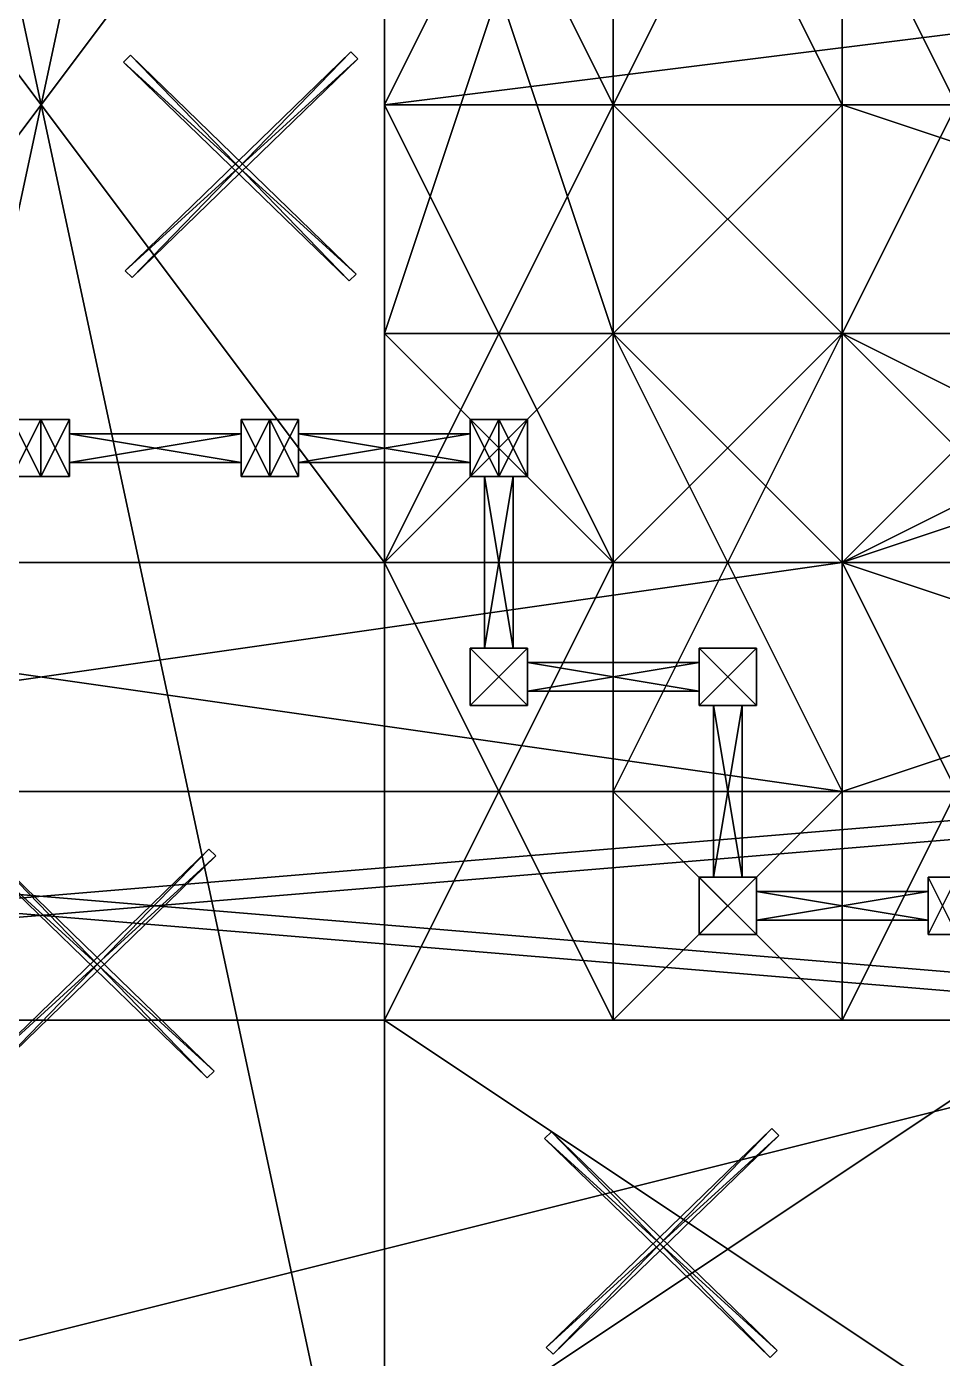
# Model space of a CAD drawing. Extents: x -1088 to 1104, y -640 to 640.
# Drawn here: x 94 to 222, y -399.3 to -213.1 of the extents above; entities that cross this region are included whole.
import ezdxf

# ---------------------------------------------------------------- set-up
doc = ezdxf.new("R2010")
doc.units = 0

msp = doc.modelspace()

# ---------------------------------------------------------------- meshes
at = {"layer": 'OBJECT012', "color": 50}
mesh = msp.add_polyface(dxfattribs=at)
corners = [(-112, -352, 208), (272, -352, 208), (272, -448, 208), (-112, -448, 208), (-112, -448, 200), (272, -448, 200), (272, -352, 200), (-112, -352, 200)]
mesh.append_faces([[corners[k] for k in face] for face in [(1, 3, 0), (5, 7, 4), (3, 7, 0), (5, 1, 6), (0, 6, 1), (4, 2, 5)]], dxfattribs={"vtx0": -1})
mesh.append_faces([[corners[k] for k in face] for face in [(1, 2, 3), (5, 6, 7), (3, 4, 7), (5, 2, 1), (0, 7, 6), (4, 3, 2)]], dxfattribs={"vtx2": -1})
at = {"layer": 'OBJECT021', "color": 50}
mesh = msp.add_polyface(dxfattribs=at)
corners = [(-112, -320, 208), (272, -320, 208), (272, -352, 208), (-112, -352, 208), (-112, -352, 200), (272, -352, 200), (272, -320, 200), (-112, -320, 200)]
mesh.append_faces([[corners[k] for k in face] for face in [(1, 3, 0), (5, 7, 4), (3, 7, 0), (5, 1, 6), (0, 6, 1), (4, 2, 5)]], dxfattribs={"vtx0": -1})
mesh.append_faces([[corners[k] for k in face] for face in [(1, 2, 3), (5, 6, 7), (3, 4, 7), (5, 2, 1), (0, 7, 6), (4, 3, 2)]], dxfattribs={"vtx2": -1})
at = {"layer": 'OBJECT023', "color": 50}
mesh = msp.add_polyface(dxfattribs=at)
corners = [(144, -256, 208), (176, -256, 208), (176, -288, 208), (144, -288, 208), (144, -288, 200), (176, -288, 200), (176, -256, 200), (144, -256, 200)]
mesh.append_faces([[corners[k] for k in face] for face in [(1, 3, 0), (5, 7, 4), (3, 7, 0), (5, 1, 6), (0, 6, 1), (4, 2, 5)]], dxfattribs={"vtx0": -1})
mesh.append_faces([[corners[k] for k in face] for face in [(1, 2, 3), (5, 6, 7), (3, 4, 7), (5, 2, 1), (0, 7, 6), (4, 3, 2)]], dxfattribs={"vtx2": -1})
at = {"layer": 'OBJECT025', "color": 50}
mesh = msp.add_polyface(dxfattribs=at)
corners = [(-16, -288, 208), (208, -288, 208), (208, -320, 208), (-16, -320, 208), (-16, -320, 200), (208, -320, 200), (208, -288, 200), (-16, -288, 200)]
mesh.append_faces([[corners[k] for k in face] for face in [(1, 3, 0), (5, 7, 4), (3, 7, 0), (5, 1, 6), (0, 6, 1), (4, 2, 5)]], dxfattribs={"vtx0": -1})
mesh.append_faces([[corners[k] for k in face] for face in [(1, 2, 3), (5, 6, 7), (3, 4, 7), (5, 2, 1), (0, 7, 6), (4, 3, 2)]], dxfattribs={"vtx2": -1})
at = {"layer": 'OBJECT028', "color": 50}
mesh = msp.add_polyface(dxfattribs=at)
corners = [(48, -160, 208), (144, -160, 208), (144, -288, 208), (48, -288, 208), (48, -288, 200), (144, -288, 200), (144, -160, 200), (48, -160, 200)]
mesh.append_faces([[corners[k] for k in face] for face in [(1, 3, 0), (5, 7, 4), (3, 7, 0), (5, 1, 6), (0, 6, 1), (4, 2, 5)]], dxfattribs={"vtx0": -1})
mesh.append_faces([[corners[k] for k in face] for face in [(1, 2, 3), (5, 6, 7), (3, 4, 7), (5, 2, 1), (0, 7, 6), (4, 3, 2)]], dxfattribs={"vtx2": -1})
at = {"layer": 'OBJECT032', "color": 50}
mesh = msp.add_polyface(dxfattribs=at)
corners = [(176, -320, 48), (208, -320, 48), (208, -352, 48), (176, -352, 48), (176, -352, 16), (208, -352, 16), (208, -320, 16), (176, -320, 16)]
mesh.append_faces([[corners[k] for k in face] for face in [(1, 3, 0), (5, 7, 4), (3, 7, 0), (5, 1, 6), (0, 6, 1), (4, 2, 5)]], dxfattribs={"vtx0": -1})
mesh.append_faces([[corners[k] for k in face] for face in [(1, 2, 3), (5, 6, 7), (3, 4, 7), (5, 2, 1), (0, 7, 6), (4, 3, 2)]], dxfattribs={"vtx2": -1})
at = {"layer": 'OBJECT1090', "color": 50}
mesh = msp.add_polyface(dxfattribs=at)
corners = [(144, -224, 48), (176, -224, 48), (176, -288, 48), (144, -288, 48), (144, -288, 16), (176, -288, 16), (176, -224, 16), (144, -224, 16)]
mesh.append_faces([[corners[k] for k in face] for face in [(1, 3, 0), (5, 7, 4), (3, 7, 0), (5, 1, 6), (0, 6, 1), (4, 2, 5)]], dxfattribs={"vtx0": -1})
mesh.append_faces([[corners[k] for k in face] for face in [(1, 2, 3), (5, 6, 7), (3, 4, 7), (5, 2, 1), (0, 7, 6), (4, 3, 2)]], dxfattribs={"vtx2": -1})
at = {"layer": 'OBJECT1091', "color": 50}
mesh = msp.add_polyface(dxfattribs=at)
corners = [(176, -256, 48), (208, -256, 48), (208, -320, 48), (176, -320, 48), (176, -320, 16), (208, -320, 16), (208, -256, 16), (176, -256, 16)]
mesh.append_faces([[corners[k] for k in face] for face in [(1, 3, 0), (5, 7, 4), (3, 7, 0), (5, 1, 6), (0, 6, 1), (4, 2, 5)]], dxfattribs={"vtx0": -1})
mesh.append_faces([[corners[k] for k in face] for face in [(1, 2, 3), (5, 6, 7), (3, 4, 7), (5, 2, 1), (0, 7, 6), (4, 3, 2)]], dxfattribs={"vtx2": -1})
at = {"layer": 'OBJECT1092', "color": 50}
mesh = msp.add_polyface(dxfattribs=at)
corners = [(208, -288, 48), (240, -288, 48), (240, -352, 48), (208, -352, 48), (208, -352, 16), (240, -352, 16), (240, -288, 16), (208, -288, 16)]
mesh.append_faces([[corners[k] for k in face] for face in [(1, 3, 0), (5, 7, 4), (3, 7, 0), (5, 1, 6), (0, 6, 1), (4, 2, 5)]], dxfattribs={"vtx0": -1})
mesh.append_faces([[corners[k] for k in face] for face in [(1, 2, 3), (5, 6, 7), (3, 4, 7), (5, 2, 1), (0, 7, 6), (4, 3, 2)]], dxfattribs={"vtx2": -1})
at = {"layer": 'OBJECT1244', "color": 50}
mesh = msp.add_polyface(dxfattribs=at)
corners = [(208, -160, 80), (176, -160, 80), (176, -224, 80), (208, -224, 80), (208, -224, 104), (176, -224, 104), (176, -160, 104), (208, -160, 104)]
mesh.append_faces([[corners[k] for k in face] for face in [(1, 3, 0), (5, 7, 4), (3, 7, 0), (5, 1, 6), (0, 6, 1), (4, 2, 5)]], dxfattribs={"vtx0": -1})
mesh.append_faces([[corners[k] for k in face] for face in [(1, 2, 3), (5, 6, 7), (3, 4, 7), (5, 2, 1), (0, 7, 6), (4, 3, 2)]], dxfattribs={"vtx2": -1})
at = {"layer": 'OBJECT1245', "color": 50}
mesh = msp.add_polyface(dxfattribs=at)
corners = [(240, -192, 80), (208, -192, 80), (208, -256, 80), (240, -256, 80), (240, -256, 104), (208, -256, 104), (208, -192, 104), (240, -192, 104)]
mesh.append_faces([[corners[k] for k in face] for face in [(1, 3, 0), (5, 7, 4), (3, 7, 0), (5, 1, 6), (0, 6, 1), (4, 2, 5)]], dxfattribs={"vtx0": -1})
mesh.append_faces([[corners[k] for k in face] for face in [(1, 2, 3), (5, 6, 7), (3, 4, 7), (5, 2, 1), (0, 7, 6), (4, 3, 2)]], dxfattribs={"vtx2": -1})
at = {"layer": 'OBJECT1248', "color": 50}
mesh = msp.add_polyface(dxfattribs=at)
corners = [(272, -256, 80), (208, -256, 80), (208, -288, 80), (272, -288, 80), (272, -288, 104), (208, -288, 104), (208, -256, 104), (272, -256, 104)]
mesh.append_faces([[corners[k] for k in face] for face in [(1, 3, 0), (5, 7, 4), (3, 7, 0), (5, 1, 6), (0, 6, 1), (4, 2, 5)]], dxfattribs={"vtx0": -1})
mesh.append_faces([[corners[k] for k in face] for face in [(1, 2, 3), (5, 6, 7), (3, 4, 7), (5, 2, 1), (0, 7, 6), (4, 3, 2)]], dxfattribs={"vtx2": -1})
at = {"layer": 'OBJECT1252', "color": 50}
mesh = msp.add_polyface(dxfattribs=at)
corners = [(162, -276, 222), (162, -300, 222), (158, -300, 222), (158, -276, 222), (158, -276, 216), (158, -300, 216), (162, -300, 216), (162, -276, 216)]
mesh.append_faces([[corners[k] for k in face] for face in [(1, 3, 0), (5, 7, 4), (7, 3, 4), (1, 5, 2), (4, 2, 5), (0, 6, 1)]], dxfattribs={"vtx0": -1})
mesh.append_faces([[corners[k] for k in face] for face in [(1, 2, 3), (5, 6, 7), (7, 0, 3), (1, 6, 5), (4, 3, 2), (0, 7, 6)]], dxfattribs={"vtx2": -1})
at = {"layer": 'OBJECT1253', "color": 50}
mesh = msp.add_polyface(dxfattribs=at)
corners = [(224, -340, 240), (220, -340, 240), (220, -332, 240), (224, -332, 240), (224, -332, 208), (220, -332, 208), (220, -340, 208), (224, -340, 208)]
mesh.append_faces([[corners[k] for k in face] for face in [(1, 3, 0), (5, 7, 4), (3, 7, 0), (5, 1, 6), (0, 6, 1), (4, 2, 5)]], dxfattribs={"vtx0": -1})
mesh.append_faces([[corners[k] for k in face] for face in [(1, 2, 3), (5, 6, 7), (3, 4, 7), (5, 2, 1), (0, 7, 6), (4, 3, 2)]], dxfattribs={"vtx2": -1})
at = {"layer": 'OBJECT1254', "color": 50}
mesh = msp.add_polyface(dxfattribs=at)
corners = [(220, -338, 236), (196, -338, 236), (196, -334, 236), (220, -334, 236), (220, -334, 230), (196, -334, 230), (196, -338, 230), (220, -338, 230)]
mesh.append_faces([[corners[k] for k in face] for face in [(1, 3, 0), (5, 7, 4), (3, 7, 0), (5, 1, 6), (0, 6, 1), (4, 2, 5)]], dxfattribs={"vtx0": -1})
mesh.append_faces([[corners[k] for k in face] for face in [(1, 2, 3), (5, 6, 7), (3, 4, 7), (5, 2, 1), (0, 7, 6), (4, 3, 2)]], dxfattribs={"vtx2": -1})
at = {"layer": 'OBJECT1255', "color": 50}
mesh = msp.add_polyface(dxfattribs=at)
corners = [(220, -338, 222), (196, -338, 222), (196, -334, 222), (220, -334, 222), (220, -334, 216), (196, -334, 216), (196, -338, 216), (220, -338, 216)]
mesh.append_faces([[corners[k] for k in face] for face in [(1, 3, 0), (5, 7, 4), (3, 7, 0), (5, 1, 6), (0, 6, 1), (4, 2, 5)]], dxfattribs={"vtx0": -1})
mesh.append_faces([[corners[k] for k in face] for face in [(1, 2, 3), (5, 6, 7), (3, 4, 7), (5, 2, 1), (0, 7, 6), (4, 3, 2)]], dxfattribs={"vtx2": -1})
at = {"layer": 'OBJECT1264', "color": 50}
mesh = msp.add_polyface(dxfattribs=at)
corners = [(144, -160, 144), (176, -160, 144), (176, -224, 144), (144, -224, 144), (144, -224, 112), (176, -224, 112), (176, -160, 112), (144, -160, 112)]
mesh.append_faces([[corners[k] for k in face] for face in [(1, 3, 0), (5, 7, 4), (3, 7, 0), (5, 1, 6), (0, 6, 1), (4, 2, 5)]], dxfattribs={"vtx0": -1})
mesh.append_faces([[corners[k] for k in face] for face in [(1, 2, 3), (5, 6, 7), (3, 4, 7), (5, 2, 1), (0, 7, 6), (4, 3, 2)]], dxfattribs={"vtx2": -1})
at = {"layer": 'OBJECT1283', "color": 50}
mesh = msp.add_polyface(dxfattribs=at)
corners = [(124, -274, 222), (100, -274, 222), (100, -270, 222), (124, -270, 222), (124, -270, 216), (100, -270, 216), (100, -274, 216), (124, -274, 216)]
mesh.append_faces([[corners[k] for k in face] for face in [(1, 3, 0), (5, 7, 4), (3, 7, 0), (5, 1, 6), (0, 6, 1), (4, 2, 5)]], dxfattribs={"vtx0": -1})
mesh.append_faces([[corners[k] for k in face] for face in [(1, 2, 3), (5, 6, 7), (3, 4, 7), (5, 2, 1), (0, 7, 6), (4, 3, 2)]], dxfattribs={"vtx2": -1})
at = {"layer": 'OBJECT1284', "color": 50}
mesh = msp.add_polyface(dxfattribs=at)
corners = [(124, -274, 236), (100, -274, 236), (100, -270, 236), (124, -270, 236), (124, -270, 230), (100, -270, 230), (100, -274, 230), (124, -274, 230)]
mesh.append_faces([[corners[k] for k in face] for face in [(1, 3, 0), (5, 7, 4), (3, 7, 0), (5, 1, 6), (0, 6, 1), (4, 2, 5)]], dxfattribs={"vtx0": -1})
mesh.append_faces([[corners[k] for k in face] for face in [(1, 2, 3), (5, 6, 7), (3, 4, 7), (5, 2, 1), (0, 7, 6), (4, 3, 2)]], dxfattribs={"vtx2": -1})
at = {"layer": 'OBJECT1285', "color": 50}
mesh = msp.add_polyface(dxfattribs=at)
corners = [(128, -276, 240), (124, -276, 240), (124, -268, 240), (128, -268, 240), (128, -268, 208), (124, -268, 208), (124, -276, 208), (128, -276, 208)]
mesh.append_faces([[corners[k] for k in face] for face in [(1, 3, 0), (5, 7, 4), (3, 7, 0), (5, 1, 6), (0, 6, 1), (4, 2, 5)]], dxfattribs={"vtx0": -1})
mesh.append_faces([[corners[k] for k in face] for face in [(1, 2, 3), (5, 6, 7), (3, 4, 7), (5, 2, 1), (0, 7, 6), (4, 3, 2)]], dxfattribs={"vtx2": -1})
at = {"layer": 'OBJECT1286', "color": 50}
mesh = msp.add_polyface(dxfattribs=at)
corners = [(164, -276, 240), (160, -276, 240), (160, -268, 240), (164, -268, 240), (164, -268, 208), (160, -268, 208), (160, -276, 208), (164, -276, 208)]
mesh.append_faces([[corners[k] for k in face] for face in [(1, 3, 0), (5, 7, 4), (3, 7, 0), (5, 1, 6), (0, 6, 1), (4, 2, 5)]], dxfattribs={"vtx0": -1})
mesh.append_faces([[corners[k] for k in face] for face in [(1, 2, 3), (5, 6, 7), (3, 4, 7), (5, 2, 1), (0, 7, 6), (4, 3, 2)]], dxfattribs={"vtx2": -1})
at = {"layer": 'OBJECT1291', "color": 50}
mesh = msp.add_polyface(dxfattribs=at)
corners = [(194, -308, 236), (194, -332, 236), (190, -332, 236), (190, -308, 236), (190, -308, 230), (190, -332, 230), (194, -332, 230), (194, -308, 230)]
mesh.append_faces([[corners[k] for k in face] for face in [(1, 3, 0), (5, 7, 4), (7, 3, 4), (1, 5, 2), (4, 2, 5), (0, 6, 1)]], dxfattribs={"vtx0": -1})
mesh.append_faces([[corners[k] for k in face] for face in [(1, 2, 3), (5, 6, 7), (7, 0, 3), (1, 6, 5), (4, 3, 2), (0, 7, 6)]], dxfattribs={"vtx2": -1})
at = {"layer": 'OBJECT154', "color": 50}
mesh = msp.add_polyface(dxfattribs=at)
corners = [(144, -192, 48), (400, -192, 48), (400, -224, 48), (144, -224, 48), (144, -224, 16), (400, -224, 16), (400, -192, 16), (144, -192, 16)]
mesh.append_faces([[corners[k] for k in face] for face in [(1, 3, 0), (5, 7, 4), (3, 7, 0), (5, 1, 6), (0, 6, 1), (4, 2, 5)]], dxfattribs={"vtx0": -1})
mesh.append_faces([[corners[k] for k in face] for face in [(1, 2, 3), (5, 6, 7), (3, 4, 7), (5, 2, 1), (0, 7, 6), (4, 3, 2)]], dxfattribs={"vtx2": -1})
at = {"layer": 'OBJECT155', "color": 50}
mesh = msp.add_polyface(dxfattribs=at)
corners = [(208, -224, 48), (400, -224, 48), (400, -288, 48), (208, -288, 48), (208, -288, 16), (400, -288, 16), (400, -224, 16), (208, -224, 16)]
mesh.append_faces([[corners[k] for k in face] for face in [(1, 3, 0), (5, 7, 4), (3, 7, 0), (5, 1, 6), (0, 6, 1), (4, 2, 5)]], dxfattribs={"vtx0": -1})
mesh.append_faces([[corners[k] for k in face] for face in [(1, 2, 3), (5, 6, 7), (3, 4, 7), (5, 2, 1), (0, 7, 6), (4, 3, 2)]], dxfattribs={"vtx2": -1})
at = {"layer": 'OBJECT157', "color": 50}
mesh = msp.add_polyface(dxfattribs=at)
corners = [(188, -332, 240), (196, -332, 240), (196, -340, 240), (188, -340, 240), (188, -340, 208), (196, -340, 208), (196, -332, 208), (188, -332, 208)]
mesh.append_faces([[corners[k] for k in face] for face in [(1, 3, 0), (5, 7, 4), (7, 3, 4), (1, 5, 2), (4, 2, 5), (0, 6, 1)]], dxfattribs={"vtx0": -1})
mesh.append_faces([[corners[k] for k in face] for face in [(1, 2, 3), (5, 6, 7), (7, 0, 3), (1, 6, 5), (4, 3, 2), (0, 7, 6)]], dxfattribs={"vtx2": -1})
at = {"layer": 'OBJECT158', "color": 50}
mesh = msp.add_polyface(dxfattribs=at)
corners = [(194, -308, 222), (194, -332, 222), (190, -332, 222), (190, -308, 222), (190, -308, 216), (190, -332, 216), (194, -332, 216), (194, -308, 216)]
mesh.append_faces([[corners[k] for k in face] for face in [(1, 3, 0), (5, 7, 4), (7, 3, 4), (1, 5, 2), (4, 2, 5), (0, 6, 1)]], dxfattribs={"vtx0": -1})
mesh.append_faces([[corners[k] for k in face] for face in [(1, 2, 3), (5, 6, 7), (7, 0, 3), (1, 6, 5), (4, 3, 2), (0, 7, 6)]], dxfattribs={"vtx2": -1})
at = {"layer": 'OBJECT197', "color": 50}
mesh = msp.add_polyface(dxfattribs=at)
corners = [(-1084, -640, 832), (-1084, 640, 832), (1092, 640, 832), (1092, -640, 832), (-1084, 640, 830), (-1084, -640, 830), (1092, -640, 830), (1092, 640, 830)]
mesh.append_faces([[corners[k] for k in face] for face in [(1, 3, 0), (1, 5, 4), (3, 7, 6), (2, 4, 7), (0, 6, 5), (5, 7, 4)]], dxfattribs={"vtx0": -1})
mesh.append_faces([[corners[k] for k in face] for face in [(1, 2, 3), (1, 0, 5), (3, 2, 7), (2, 1, 4), (0, 3, 6), (5, 6, 7)]], dxfattribs={"vtx2": -1})
at = {"layer": 'OBJECT203', "color": 50}
mesh = msp.add_polyface(dxfattribs=at)
corners = [(-1088, 640, -128), (-1088, -640, -128), (1088, -640, -128), (1088, 640, -128), (-1088, -640, -126), (-1088, 640, -126), (1088, 640, -126), (1088, -640, -126)]
mesh.append_faces([[corners[k] for k in face] for face in [(1, 3, 0), (1, 5, 4), (3, 7, 6), (0, 6, 5), (2, 4, 7), (5, 7, 4)]], dxfattribs={"vtx0": -1})
mesh.append_faces([[corners[k] for k in face] for face in [(1, 2, 3), (1, 0, 5), (3, 2, 7), (0, 3, 6), (2, 1, 4), (5, 6, 7)]], dxfattribs={"vtx2": -1})
at = {"layer": 'OBJECT256', "color": 50}
mesh = msp.add_polyface(dxfattribs=at)
corners = [(107.527, -218.035004, 240), (108.513, -217.078995, 240), (140.057999, -247.673004, 240), (139.072006, -248.628998, 240), (139.072006, -248.628998, 208), (140.057999, -247.673004, 208), (108.513, -217.078995, 208), (107.527, -218.035004, 208)]
mesh.append_faces([[corners[k] for k in face] for face in [(1, 3, 0), (5, 7, 4), (3, 7, 0), (5, 1, 6), (0, 6, 1), (4, 2, 5)]], dxfattribs={"vtx0": -1})
mesh.append_faces([[corners[k] for k in face] for face in [(1, 2, 3), (5, 6, 7), (3, 4, 7), (5, 2, 1), (0, 7, 6), (4, 3, 2)]], dxfattribs={"vtx2": -1})
at = {"layer": 'OBJECT257', "color": 50}
mesh = msp.add_polyface(dxfattribs=at)
corners = [(139.306, -216.628998, 240), (140.291, -217.585007, 240), (108.746002, -248.179001, 240), (107.761002, -247.223007, 240), (107.761002, -247.223007, 208), (108.746002, -248.179001, 208), (140.291, -217.585007, 208), (139.306, -216.628998, 208)]
mesh.append_faces([[corners[k] for k in face] for face in [(1, 3, 0), (5, 7, 4), (3, 7, 0), (5, 1, 6), (0, 6, 1), (4, 2, 5)]], dxfattribs={"vtx0": -1})
mesh.append_faces([[corners[k] for k in face] for face in [(1, 2, 3), (5, 6, 7), (3, 4, 7), (5, 2, 1), (0, 7, 6), (4, 3, 2)]], dxfattribs={"vtx2": -1})
at = {"layer": 'OBJECT313', "color": 50}
mesh = msp.add_polyface(dxfattribs=at)
corners = [(166.393997, -368.552002, 240), (167.380005, -367.596008, 240), (198.925003, -398.190002, 240), (197.938995, -399.145996, 240), (197.938995, -399.145996, 208), (198.925003, -398.190002, 208), (167.380005, -367.596008, 208), (166.393997, -368.552002, 208)]
mesh.append_faces([[corners[k] for k in face] for face in [(1, 3, 0), (5, 7, 4), (3, 7, 0), (5, 1, 6), (0, 6, 1), (4, 2, 5)]], dxfattribs={"vtx0": -1})
mesh.append_faces([[corners[k] for k in face] for face in [(1, 2, 3), (5, 6, 7), (3, 4, 7), (5, 2, 1), (0, 7, 6), (4, 3, 2)]], dxfattribs={"vtx2": -1})
at = {"layer": 'OBJECT314', "color": 50}
mesh = msp.add_polyface(dxfattribs=at)
corners = [(198.171997, -367.145996, 240), (199.158005, -368.10199, 240), (167.613007, -398.696014, 240), (166.626999, -397.73999, 240), (166.626999, -397.73999, 208), (167.613007, -398.696014, 208), (199.158005, -368.10199, 208), (198.171997, -367.145996, 208)]
mesh.append_faces([[corners[k] for k in face] for face in [(1, 3, 0), (5, 7, 4), (3, 7, 0), (5, 1, 6), (0, 6, 1), (4, 2, 5)]], dxfattribs={"vtx0": -1})
mesh.append_faces([[corners[k] for k in face] for face in [(1, 2, 3), (5, 6, 7), (3, 4, 7), (5, 2, 1), (0, 7, 6), (4, 3, 2)]], dxfattribs={"vtx2": -1})
at = {"layer": 'OBJECT355', "color": 50}
mesh = msp.add_polyface(dxfattribs=at)
corners = [(87.686203, -329.471985, 240), (88.671898, -328.515991, 240), (120.217003, -359.109985, 240), (119.231003, -360.06601, 240), (119.231003, -360.06601, 208), (120.217003, -359.109985, 208), (88.671898, -328.515991, 208), (87.686203, -329.471985, 208)]
mesh.append_faces([[corners[k] for k in face] for face in [(1, 3, 0), (5, 7, 4), (3, 7, 0), (5, 1, 6), (0, 6, 1), (4, 2, 5)]], dxfattribs={"vtx0": -1})
mesh.append_faces([[corners[k] for k in face] for face in [(1, 2, 3), (5, 6, 7), (3, 4, 7), (5, 2, 1), (0, 7, 6), (4, 3, 2)]], dxfattribs={"vtx2": -1})
at = {"layer": 'OBJECT356', "color": 50}
mesh = msp.add_polyface(dxfattribs=at)
corners = [(119.463997, -328.06601, 240), (120.449997, -329.022003, 240), (88.905197, -359.615997, 240), (87.919403, -358.660004, 240), (87.919403, -358.660004, 208), (88.905197, -359.615997, 208), (120.449997, -329.022003, 208), (119.463997, -328.06601, 208)]
mesh.append_faces([[corners[k] for k in face] for face in [(1, 3, 0), (5, 7, 4), (3, 7, 0), (5, 1, 6), (0, 6, 1), (4, 2, 5)]], dxfattribs={"vtx0": -1})
mesh.append_faces([[corners[k] for k in face] for face in [(1, 2, 3), (5, 6, 7), (3, 4, 7), (5, 2, 1), (0, 7, 6), (4, 3, 2)]], dxfattribs={"vtx2": -1})
at = {"layer": 'OBJECT478', "color": 50}
mesh = msp.add_polyface(dxfattribs=at)
corners = [(208, -256, 144), (240, -256, 144), (240, -288, 144), (208, -288, 144), (208, -288, 136), (240, -288, 136), (240, -256, 136), (208, -256, 136)]
mesh.append_faces([[corners[k] for k in face] for face in [(1, 3, 0), (5, 7, 4), (3, 7, 0), (5, 1, 6), (0, 6, 1), (4, 2, 5)]], dxfattribs={"vtx0": -1})
mesh.append_faces([[corners[k] for k in face] for face in [(1, 2, 3), (5, 6, 7), (3, 4, 7), (5, 2, 1), (0, 7, 6), (4, 3, 2)]], dxfattribs={"vtx2": -1})
at = {"layer": 'OBJECT479', "color": 50}
mesh = msp.add_polyface(dxfattribs=at)
corners = [(240, -256, 112), (208, -256, 112), (208, -288, 112), (240, -288, 112), (240, -288, 136), (208, -288, 136), (208, -256, 136), (240, -256, 136)]
mesh.append_faces([[corners[k] for k in face] for face in [(1, 3, 0), (5, 7, 4), (3, 7, 0), (5, 1, 6), (0, 6, 1), (4, 2, 5)]], dxfattribs={"vtx0": -1})
mesh.append_faces([[corners[k] for k in face] for face in [(1, 2, 3), (5, 6, 7), (3, 4, 7), (5, 2, 1), (0, 7, 6), (4, 3, 2)]], dxfattribs={"vtx2": -1})
at = {"layer": 'OBJECT523', "color": 50}
mesh = msp.add_polyface(dxfattribs=at)
corners = [(96, -276, 240), (92, -276, 240), (92, -268, 240), (96, -268, 240), (96, -268, 208), (92, -268, 208), (92, -276, 208), (96, -276, 208)]
mesh.append_faces([[corners[k] for k in face] for face in [(1, 3, 0), (5, 7, 4), (3, 7, 0), (5, 1, 6), (0, 6, 1), (4, 2, 5)]], dxfattribs={"vtx0": -1})
mesh.append_faces([[corners[k] for k in face] for face in [(1, 2, 3), (5, 6, 7), (3, 4, 7), (5, 2, 1), (0, 7, 6), (4, 3, 2)]], dxfattribs={"vtx2": -1})
at = {"layer": 'OBJECT524', "color": 50}
mesh = msp.add_polyface(dxfattribs=at)
corners = [(132, -276, 240), (128, -276, 240), (128, -268, 240), (132, -268, 240), (132, -268, 208), (128, -268, 208), (128, -276, 208), (132, -276, 208)]
mesh.append_faces([[corners[k] for k in face] for face in [(1, 3, 0), (5, 7, 4), (3, 7, 0), (5, 1, 6), (0, 6, 1), (4, 2, 5)]], dxfattribs={"vtx0": -1})
mesh.append_faces([[corners[k] for k in face] for face in [(1, 2, 3), (5, 6, 7), (3, 4, 7), (5, 2, 1), (0, 7, 6), (4, 3, 2)]], dxfattribs={"vtx2": -1})
at = {"layer": 'OBJECT525', "color": 50}
mesh = msp.add_polyface(dxfattribs=at)
corners = [(156, -274, 222), (132, -274, 222), (132, -270, 222), (156, -270, 222), (156, -270, 216), (132, -270, 216), (132, -274, 216), (156, -274, 216)]
mesh.append_faces([[corners[k] for k in face] for face in [(1, 3, 0), (5, 7, 4), (3, 7, 0), (5, 1, 6), (0, 6, 1), (4, 2, 5)]], dxfattribs={"vtx0": -1})
mesh.append_faces([[corners[k] for k in face] for face in [(1, 2, 3), (5, 6, 7), (3, 4, 7), (5, 2, 1), (0, 7, 6), (4, 3, 2)]], dxfattribs={"vtx2": -1})
at = {"layer": 'OBJECT526', "color": 50}
mesh = msp.add_polyface(dxfattribs=at)
corners = [(156, -274, 236), (132, -274, 236), (132, -270, 236), (156, -270, 236), (156, -270, 230), (132, -270, 230), (132, -274, 230), (156, -274, 230)]
mesh.append_faces([[corners[k] for k in face] for face in [(1, 3, 0), (5, 7, 4), (3, 7, 0), (5, 1, 6), (0, 6, 1), (4, 2, 5)]], dxfattribs={"vtx0": -1})
mesh.append_faces([[corners[k] for k in face] for face in [(1, 2, 3), (5, 6, 7), (3, 4, 7), (5, 2, 1), (0, 7, 6), (4, 3, 2)]], dxfattribs={"vtx2": -1})
at = {"layer": 'OBJECT527', "color": 50}
mesh = msp.add_polyface(dxfattribs=at)
corners = [(160, -276, 240), (156, -276, 240), (156, -268, 240), (160, -268, 240), (160, -268, 208), (156, -268, 208), (156, -276, 208), (160, -276, 208)]
mesh.append_faces([[corners[k] for k in face] for face in [(1, 3, 0), (5, 7, 4), (3, 7, 0), (5, 1, 6), (0, 6, 1), (4, 2, 5)]], dxfattribs={"vtx0": -1})
mesh.append_faces([[corners[k] for k in face] for face in [(1, 2, 3), (5, 6, 7), (3, 4, 7), (5, 2, 1), (0, 7, 6), (4, 3, 2)]], dxfattribs={"vtx2": -1})
at = {"layer": 'OBJECT672', "color": 50}
mesh = msp.add_polyface(dxfattribs=at)
corners = [(176, -256, 176), (208, -256, 176), (208, -288, 176), (176, -288, 176), (176, -288, 168), (208, -288, 168), (208, -256, 168), (176, -256, 168)]
mesh.append_faces([[corners[k] for k in face] for face in [(1, 3, 0), (5, 7, 4), (3, 7, 0), (5, 1, 6), (0, 6, 1), (4, 2, 5)]], dxfattribs={"vtx0": -1})
mesh.append_faces([[corners[k] for k in face] for face in [(1, 2, 3), (5, 6, 7), (3, 4, 7), (5, 2, 1), (0, 7, 6), (4, 3, 2)]], dxfattribs={"vtx2": -1})
at = {"layer": 'OBJECT674', "color": 50}
mesh = msp.add_polyface(dxfattribs=at)
corners = [(48, 0, 48), (144, 0, 48), (144, -448, 48), (48, -448, 48), (48, -448, 16), (144, -448, 16), (144, 0, 16), (48, 0, 16)]
mesh.append_faces([[corners[k] for k in face] for face in [(1, 3, 0), (5, 7, 4), (3, 7, 0), (5, 1, 6), (0, 6, 1), (4, 2, 5)]], dxfattribs={"vtx0": -1})
mesh.append_faces([[corners[k] for k in face] for face in [(1, 2, 3), (5, 6, 7), (3, 4, 7), (5, 2, 1), (0, 7, 6), (4, 3, 2)]], dxfattribs={"vtx2": -1})
at = {"layer": 'OBJECT676', "color": 50}
mesh = msp.add_polyface(dxfattribs=at)
corners = [(-80, -320, 720), (304, -320, 720), (304, -352, 720), (-80, -352, 720), (-80, -352, 240), (304, -352, 240), (304, -320, 240), (-80, -320, 240)]
mesh.append_faces([[corners[k] for k in face] for face in [(1, 3, 0), (5, 7, 4), (3, 7, 0), (5, 1, 6), (0, 6, 1), (4, 2, 5)]], dxfattribs={"vtx0": -1})
mesh.append_faces([[corners[k] for k in face] for face in [(1, 2, 3), (5, 6, 7), (3, 4, 7), (5, 2, 1), (0, 7, 6), (4, 3, 2)]], dxfattribs={"vtx2": -1})
at = {"layer": 'OBJECT689', "color": 50}
mesh = msp.add_polyface(dxfattribs=at)
corners = [(176, -160, 176), (176, -256, 176), (144, -256, 176), (144, -160, 176), (144, -160, 168), (144, -256, 168), (176, -256, 168), (176, -160, 168)]
mesh.append_faces([[corners[k] for k in face] for face in [(1, 3, 0), (5, 7, 4), (3, 7, 0), (5, 1, 6), (0, 6, 1), (4, 2, 5)]], dxfattribs={"vtx0": -1})
mesh.append_faces([[corners[k] for k in face] for face in [(1, 2, 3), (5, 6, 7), (3, 4, 7), (5, 2, 1), (0, 7, 6), (4, 3, 2)]], dxfattribs={"vtx2": -1})
at = {"layer": 'OBJECT714', "color": 50}
mesh = msp.add_polyface(dxfattribs=at)
corners = [(208, -288, 176), (304, -288, 176), (304, -320, 176), (208, -320, 176), (208, -320, 168), (304, -320, 168), (304, -288, 168), (208, -288, 168)]
mesh.append_faces([[corners[k] for k in face] for face in [(1, 3, 0), (5, 7, 4), (3, 7, 0), (5, 1, 6), (0, 6, 1), (4, 2, 5)]], dxfattribs={"vtx0": -1})
mesh.append_faces([[corners[k] for k in face] for face in [(1, 2, 3), (5, 6, 7), (3, 4, 7), (5, 2, 1), (0, 7, 6), (4, 3, 2)]], dxfattribs={"vtx2": -1})
at = {"layer": 'OBJECT734', "color": 50}
mesh = msp.add_polyface(dxfattribs=at)
corners = [(272, -352, 176), (-112, -352, 176), (-112, -448, 176), (272, -448, 176), (272, -448, 200), (-112, -448, 200), (-112, -352, 200), (272, -352, 200)]
mesh.append_faces([[corners[k] for k in face] for face in [(1, 3, 0), (5, 7, 4), (3, 7, 0), (5, 1, 6), (0, 6, 1), (4, 2, 5)]], dxfattribs={"vtx0": -1})
mesh.append_faces([[corners[k] for k in face] for face in [(1, 2, 3), (5, 6, 7), (3, 4, 7), (5, 2, 1), (0, 7, 6), (4, 3, 2)]], dxfattribs={"vtx2": -1})
at = {"layer": 'OBJECT840', "color": 50}
mesh = msp.add_polyface(dxfattribs=at)
corners = [(208, -256, 112), (272, -256, 112), (272, -288, 112), (208, -288, 112), (208, -288, 104), (272, -288, 104), (272, -256, 104), (208, -256, 104)]
mesh.append_faces([[corners[k] for k in face] for face in [(1, 3, 0), (5, 7, 4), (3, 7, 0), (5, 1, 6), (0, 6, 1), (4, 2, 5)]], dxfattribs={"vtx0": -1})
mesh.append_faces([[corners[k] for k in face] for face in [(1, 2, 3), (5, 6, 7), (3, 4, 7), (5, 2, 1), (0, 7, 6), (4, 3, 2)]], dxfattribs={"vtx2": -1})
at = {"layer": 'OBJECT842', "color": 50}
mesh = msp.add_polyface(dxfattribs=at)
corners = [(176, -160, 112), (208, -160, 112), (208, -224, 112), (176, -224, 112), (176, -224, 104), (208, -224, 104), (208, -160, 104), (176, -160, 104)]
mesh.append_faces([[corners[k] for k in face] for face in [(1, 3, 0), (5, 7, 4), (3, 7, 0), (5, 1, 6), (0, 6, 1), (4, 2, 5)]], dxfattribs={"vtx0": -1})
mesh.append_faces([[corners[k] for k in face] for face in [(1, 2, 3), (5, 6, 7), (3, 4, 7), (5, 2, 1), (0, 7, 6), (4, 3, 2)]], dxfattribs={"vtx2": -1})
at = {"layer": 'OBJECT843', "color": 50}
mesh = msp.add_polyface(dxfattribs=at)
corners = [(208, -192, 112), (240, -192, 112), (240, -256, 112), (208, -256, 112), (208, -256, 104), (240, -256, 104), (240, -192, 104), (208, -192, 104)]
mesh.append_faces([[corners[k] for k in face] for face in [(1, 3, 0), (5, 7, 4), (3, 7, 0), (5, 1, 6), (0, 6, 1), (4, 2, 5)]], dxfattribs={"vtx0": -1})
mesh.append_faces([[corners[k] for k in face] for face in [(1, 2, 3), (5, 6, 7), (3, 4, 7), (5, 2, 1), (0, 7, 6), (4, 3, 2)]], dxfattribs={"vtx2": -1})
at = {"layer": 'OBJECT845', "color": 50}
mesh = msp.add_polyface(dxfattribs=at)
corners = [(176, -224, 144), (208, -224, 144), (208, -256, 144), (176, -256, 144), (176, -256, 136), (208, -256, 136), (208, -224, 136), (176, -224, 136)]
mesh.append_faces([[corners[k] for k in face] for face in [(1, 3, 0), (5, 7, 4), (3, 7, 0), (5, 1, 6), (0, 6, 1), (4, 2, 5)]], dxfattribs={"vtx0": -1})
mesh.append_faces([[corners[k] for k in face] for face in [(1, 2, 3), (5, 6, 7), (3, 4, 7), (5, 2, 1), (0, 7, 6), (4, 3, 2)]], dxfattribs={"vtx2": -1})
at = {"layer": 'OBJECT858', "color": 50}
mesh = msp.add_polyface(dxfattribs=at)
corners = [(164, -302, 222), (188, -302, 222), (188, -306, 222), (164, -306, 222), (164, -306, 216), (188, -306, 216), (188, -302, 216), (164, -302, 216)]
mesh.append_faces([[corners[k] for k in face] for face in [(1, 3, 0), (5, 7, 4), (7, 3, 4), (1, 5, 2), (4, 2, 5), (0, 6, 1)]], dxfattribs={"vtx0": -1})
mesh.append_faces([[corners[k] for k in face] for face in [(1, 2, 3), (5, 6, 7), (7, 0, 3), (1, 6, 5), (4, 3, 2), (0, 7, 6)]], dxfattribs={"vtx2": -1})
at = {"layer": 'OBJECT860', "color": 50}
mesh = msp.add_polyface(dxfattribs=at)
corners = [(176, -224, 48), (208, -224, 48), (208, -256, 48), (176, -256, 48), (176, -256, 16), (208, -256, 16), (208, -224, 16), (176, -224, 16)]
mesh.append_faces([[corners[k] for k in face] for face in [(1, 3, 0), (5, 7, 4), (3, 7, 0), (5, 1, 6), (0, 6, 1), (4, 2, 5)]], dxfattribs={"vtx0": -1})
mesh.append_faces([[corners[k] for k in face] for face in [(1, 2, 3), (5, 6, 7), (3, 4, 7), (5, 2, 1), (0, 7, 6), (4, 3, 2)]], dxfattribs={"vtx2": -1})
at = {"layer": 'OBJECT903', "color": 50}
mesh = msp.add_polyface(dxfattribs=at)
corners = [(164, -302, 236), (188, -302, 236), (188, -306, 236), (164, -306, 236), (164, -306, 230), (188, -306, 230), (188, -302, 230), (164, -302, 230)]
mesh.append_faces([[corners[k] for k in face] for face in [(1, 3, 0), (5, 7, 4), (7, 3, 4), (1, 5, 2), (4, 2, 5), (0, 6, 1)]], dxfattribs={"vtx0": -1})
mesh.append_faces([[corners[k] for k in face] for face in [(1, 2, 3), (5, 6, 7), (7, 0, 3), (1, 6, 5), (4, 3, 2), (0, 7, 6)]], dxfattribs={"vtx2": -1})
at = {"layer": 'OBJECT904', "color": 50}
mesh = msp.add_polyface(dxfattribs=at)
corners = [(196, -300, 240), (196, -308, 240), (188, -308, 240), (188, -300, 240), (188, -300, 208), (188, -308, 208), (196, -308, 208), (196, -300, 208)]
mesh.append_faces([[corners[k] for k in face] for face in [(1, 3, 0), (5, 7, 4), (7, 3, 4), (1, 5, 2), (4, 2, 5), (0, 6, 1)]], dxfattribs={"vtx0": -1})
mesh.append_faces([[corners[k] for k in face] for face in [(1, 2, 3), (5, 6, 7), (7, 0, 3), (1, 6, 5), (4, 3, 2), (0, 7, 6)]], dxfattribs={"vtx2": -1})
at = {"layer": 'OBJECT921', "color": 50}
mesh = msp.add_polyface(dxfattribs=at)
corners = [(144, -288, 48), (176, -288, 48), (176, -352, 48), (144, -352, 48), (144, -352, 16), (176, -352, 16), (176, -288, 16), (144, -288, 16)]
mesh.append_faces([[corners[k] for k in face] for face in [(1, 3, 0), (5, 7, 4), (3, 7, 0), (5, 1, 6), (0, 6, 1), (4, 2, 5)]], dxfattribs={"vtx0": -1})
mesh.append_faces([[corners[k] for k in face] for face in [(1, 2, 3), (5, 6, 7), (3, 4, 7), (5, 2, 1), (0, 7, 6), (4, 3, 2)]], dxfattribs={"vtx2": -1})
at = {"layer": 'OBJECT922', "color": 50}
mesh = msp.add_polyface(dxfattribs=at)
corners = [(156, -300, 240), (164, -300, 240), (164, -308, 240), (156, -308, 240), (156, -308, 208), (164, -308, 208), (164, -300, 208), (156, -300, 208)]
mesh.append_faces([[corners[k] for k in face] for face in [(1, 3, 0), (5, 7, 4), (7, 3, 4), (1, 5, 2), (4, 2, 5), (0, 6, 1)]], dxfattribs={"vtx0": -1})
mesh.append_faces([[corners[k] for k in face] for face in [(1, 2, 3), (5, 6, 7), (7, 0, 3), (1, 6, 5), (4, 3, 2), (0, 7, 6)]], dxfattribs={"vtx2": -1})
at = {"layer": 'OBJECT923', "color": 50}
mesh = msp.add_polyface(dxfattribs=at)
corners = [(162, -276, 236), (162, -300, 236), (158, -300, 236), (158, -276, 236), (158, -276, 230), (158, -300, 230), (162, -300, 230), (162, -276, 230)]
mesh.append_faces([[corners[k] for k in face] for face in [(1, 3, 0), (5, 7, 4), (7, 3, 4), (1, 5, 2), (4, 2, 5), (0, 6, 1)]], dxfattribs={"vtx0": -1})
mesh.append_faces([[corners[k] for k in face] for face in [(1, 2, 3), (5, 6, 7), (7, 0, 3), (1, 6, 5), (4, 3, 2), (0, 7, 6)]], dxfattribs={"vtx2": -1})
at = {"layer": 'OBJECT928', "color": 50}
mesh = msp.add_polyface(dxfattribs=at)
corners = [(208, -288, 176), (-16, -288, 176), (-16, -320, 176), (208, -320, 176), (208, -320, 200), (-16, -320, 200), (-16, -288, 200), (208, -288, 200)]
mesh.append_faces([[corners[k] for k in face] for face in [(1, 3, 0), (5, 7, 4), (3, 7, 0), (5, 1, 6), (0, 6, 1), (4, 2, 5)]], dxfattribs={"vtx0": -1})
mesh.append_faces([[corners[k] for k in face] for face in [(1, 2, 3), (5, 6, 7), (3, 4, 7), (5, 2, 1), (0, 7, 6), (4, 3, 2)]], dxfattribs={"vtx2": -1})
at = {"layer": 'OBJECT932', "color": 50}
mesh = msp.add_polyface(dxfattribs=at)
corners = [(100, -276, 240), (96, -276, 240), (96, -268, 240), (100, -268, 240), (100, -268, 208), (96, -268, 208), (96, -276, 208), (100, -276, 208)]
mesh.append_faces([[corners[k] for k in face] for face in [(1, 3, 0), (5, 7, 4), (3, 7, 0), (5, 1, 6), (0, 6, 1), (4, 2, 5)]], dxfattribs={"vtx0": -1})
mesh.append_faces([[corners[k] for k in face] for face in [(1, 2, 3), (5, 6, 7), (3, 4, 7), (5, 2, 1), (0, 7, 6), (4, 3, 2)]], dxfattribs={"vtx2": -1})
at = {"layer": 'OBJECT954', "color": 50}
mesh = msp.add_polyface(dxfattribs=at)
corners = [(176, -256, 176), (144, -256, 176), (144, -288, 176), (176, -288, 176), (176, -288, 200), (144, -288, 200), (144, -256, 200), (176, -256, 200)]
mesh.append_faces([[corners[k] for k in face] for face in [(1, 3, 0), (5, 7, 4), (3, 7, 0), (5, 1, 6), (0, 6, 1), (4, 2, 5)]], dxfattribs={"vtx0": -1})
mesh.append_faces([[corners[k] for k in face] for face in [(1, 2, 3), (5, 6, 7), (3, 4, 7), (5, 2, 1), (0, 7, 6), (4, 3, 2)]], dxfattribs={"vtx2": -1})
at = {"layer": 'OBJECT955', "color": 50}
mesh = msp.add_polyface(dxfattribs=at)
corners = [(176, -256, 144), (176, -160, 144), (144, -160, 144), (144, -256, 144), (144, -256, 168), (144, -160, 168), (176, -160, 168), (176, -256, 168)]
mesh.append_faces([[corners[k] for k in face] for face in [(1, 3, 0), (5, 7, 4), (3, 7, 0), (5, 1, 6), (0, 6, 1), (4, 2, 5)]], dxfattribs={"vtx0": -1})
mesh.append_faces([[corners[k] for k in face] for face in [(1, 2, 3), (5, 6, 7), (3, 4, 7), (5, 2, 1), (0, 7, 6), (4, 3, 2)]], dxfattribs={"vtx2": -1})
at = {"layer": 'OBJECT957', "color": 50}
mesh = msp.add_polyface(dxfattribs=at)
corners = [(144, -160, 176), (48, -160, 176), (48, -288, 176), (144, -288, 176), (144, -288, 200), (48, -288, 200), (48, -160, 200), (144, -160, 200)]
mesh.append_faces([[corners[k] for k in face] for face in [(1, 3, 0), (5, 7, 4), (3, 7, 0), (5, 1, 6), (0, 6, 1), (4, 2, 5)]], dxfattribs={"vtx0": -1})
mesh.append_faces([[corners[k] for k in face] for face in [(1, 2, 3), (5, 6, 7), (3, 4, 7), (5, 2, 1), (0, 7, 6), (4, 3, 2)]], dxfattribs={"vtx2": -1})
at = {"layer": 'OBJECT958', "color": 50}
mesh = msp.add_polyface(dxfattribs=at)
corners = [(208, -256, 144), (176, -256, 144), (176, -288, 144), (208, -288, 144), (208, -288, 168), (176, -288, 168), (176, -256, 168), (208, -256, 168)]
mesh.append_faces([[corners[k] for k in face] for face in [(1, 3, 0), (5, 7, 4), (3, 7, 0), (5, 1, 6), (0, 6, 1), (4, 2, 5)]], dxfattribs={"vtx0": -1})
mesh.append_faces([[corners[k] for k in face] for face in [(1, 2, 3), (5, 6, 7), (3, 4, 7), (5, 2, 1), (0, 7, 6), (4, 3, 2)]], dxfattribs={"vtx2": -1})
at = {"layer": 'OBJECT959', "color": 50}
mesh = msp.add_polyface(dxfattribs=at)
corners = [(272, -320, 176), (-112, -320, 176), (-112, -352, 176), (272, -352, 176), (272, -352, 200), (-112, -352, 200), (-112, -320, 200), (272, -320, 200)]
mesh.append_faces([[corners[k] for k in face] for face in [(1, 3, 0), (5, 7, 4), (3, 7, 0), (5, 1, 6), (0, 6, 1), (4, 2, 5)]], dxfattribs={"vtx0": -1})
mesh.append_faces([[corners[k] for k in face] for face in [(1, 2, 3), (5, 6, 7), (3, 4, 7), (5, 2, 1), (0, 7, 6), (4, 3, 2)]], dxfattribs={"vtx2": -1})
at = {"layer": 'OBJECT966', "color": 50}
mesh = msp.add_polyface(dxfattribs=at)
corners = [(304, -288, 144), (208, -288, 144), (208, -320, 144), (304, -320, 144), (304, -320, 168), (208, -320, 168), (208, -288, 168), (304, -288, 168)]
mesh.append_faces([[corners[k] for k in face] for face in [(1, 3, 0), (5, 7, 4), (3, 7, 0), (5, 1, 6), (0, 6, 1), (4, 2, 5)]], dxfattribs={"vtx0": -1})
mesh.append_faces([[corners[k] for k in face] for face in [(1, 2, 3), (5, 6, 7), (3, 4, 7), (5, 2, 1), (0, 7, 6), (4, 3, 2)]], dxfattribs={"vtx2": -1})
at = {"layer": 'OBJECT967', "color": 50}
mesh = msp.add_polyface(dxfattribs=at)
corners = [(208, -224, 112), (176, -224, 112), (176, -256, 112), (208, -256, 112), (208, -256, 136), (176, -256, 136), (176, -224, 136), (208, -224, 136)]
mesh.append_faces([[corners[k] for k in face] for face in [(1, 3, 0), (5, 7, 4), (3, 7, 0), (5, 1, 6), (0, 6, 1), (4, 2, 5)]], dxfattribs={"vtx0": -1})
mesh.append_faces([[corners[k] for k in face] for face in [(1, 2, 3), (5, 6, 7), (3, 4, 7), (5, 2, 1), (0, 7, 6), (4, 3, 2)]], dxfattribs={"vtx2": -1})
at = {"layer": 'OBJECT992', "color": 50}
mesh = msp.add_polyface(dxfattribs=at)
corners = [(144, -352, 48), (240, -352, 48), (240, -416, 48), (144, -416, 48), (144, -416, 16), (240, -416, 16), (240, -352, 16), (144, -352, 16)]
mesh.append_faces([[corners[k] for k in face] for face in [(1, 3, 0), (5, 7, 4), (3, 7, 0), (5, 1, 6), (0, 6, 1), (4, 2, 5)]], dxfattribs={"vtx0": -1})
mesh.append_faces([[corners[k] for k in face] for face in [(1, 2, 3), (5, 6, 7), (3, 4, 7), (5, 2, 1), (0, 7, 6), (4, 3, 2)]], dxfattribs={"vtx2": -1})

doc.saveas('drawing.dxf')
